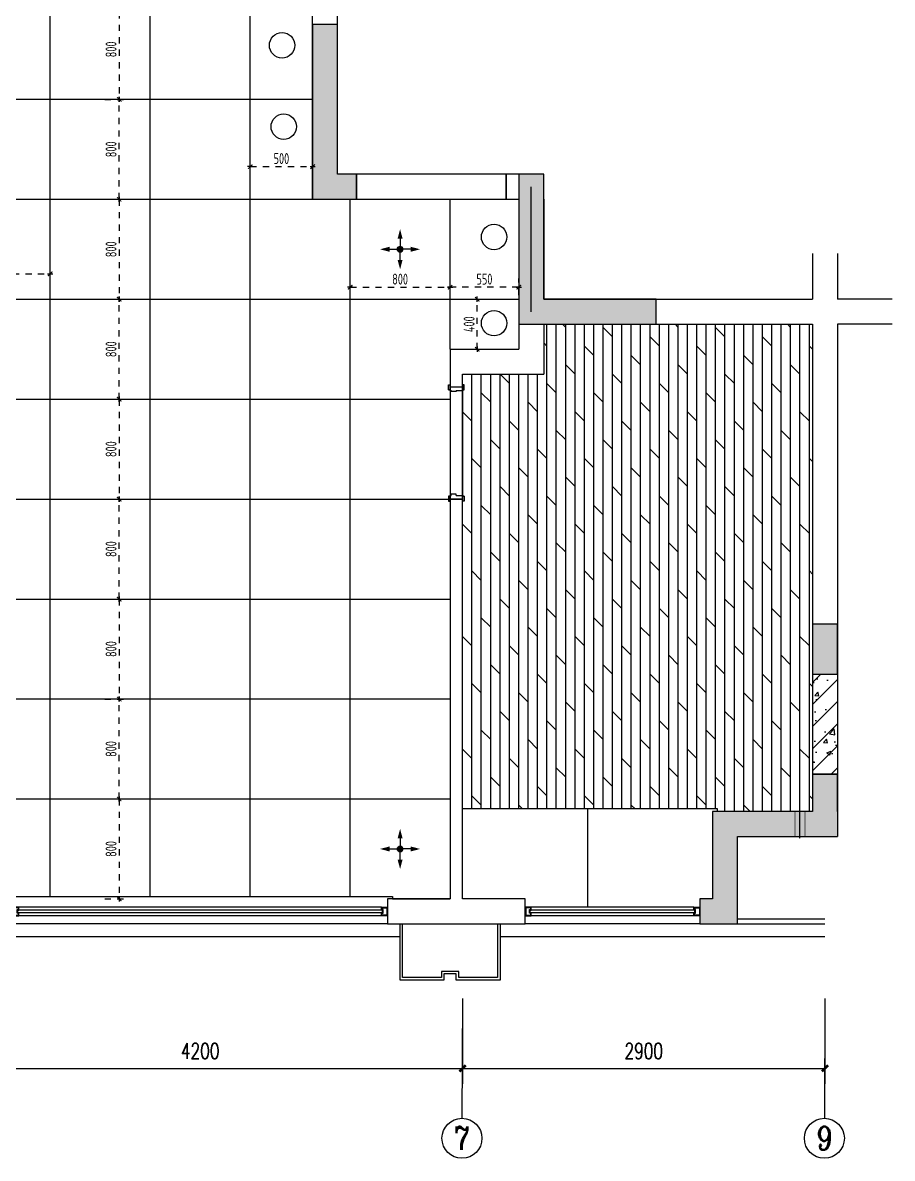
# Model space of a CAD drawing. Extents: x 133656 to 214778, y 12424 to 51506.
# Drawn here: x 207819 to 214778, y 12424 to 21513 of the extents above; entities that cross this region are included whole.
import ezdxf
from ezdxf.enums import TextEntityAlignment as Align

# ---------------------------------------------------------------- set-up
doc = ezdxf.new("R2010")
doc.units = 0
doc.header["$MEASUREMENT"] = 0
for name, pattern in [('CENTER', [2, 1.25, -0.25, 0.25, -0.25]), ('DASH', [0.35, 0.25, -0.1]), ('家具虚线平面', [100, 50, -50])]:
    doc.linetypes.add(name, pattern=pattern)
doc.layers.get('Defpoints').update_dxf_attribs({"color": 8})
for name, color, linetype in [('A-HATH', 8, 'Continuous'), ('A1.土建层(墙&柱&窗）', 6, 'Continuous'), ('A3.土建轴号', 160, 'Continuous'), ('A32.土建轴线标注', 52, 'Continuous'), ('A4.土建窗户', 152, 'Continuous'), ('AXIS', 253, 'CENTER'), ('AXIS_TEXT', 7, 'Continuous'), ('B4.装修完成面', 112, 'Continuous'), ('E1.地面-(平面图)', 136, 'Continuous'), ('F1.窗台面', 43, 'Continuous'), ('G1.天花造型', 30, 'Continuous'), ('ktb', 5, 'Continuous'), ('PUB_HATCH', 8, 'Continuous'), ('WALL', 6, 'Continuous'), ('xj', 8, 'Continuous')]:
    doc.layers.add(name, color=color, linetype=linetype)
doc.styles.add('_TCH_AXIS', font='COMPLEX', dxfattribs={"bigfont": 'GBCBIG'})
doc.styles.add('_TCH_DIM_T3', font='SIMPLEX', dxfattribs={"width": 0.7058823529411765, "bigfont": 'GBCBIG'})
doc.styles.add('COMPLEX', font='COMPLEX')
doc.styles.add('标注数字', font='dim.shx', dxfattribs={"width": 0.8})
doc.dimstyles.new('_TCH_ARCH&&50', dxfattribs={"dimtxt": 127.5, "dimasz": 50, "dimexe": 125, "dimexo": 150, "dimgap": 75, "dimtad": 1, "dimdec": 0, "dimzin": 0, "dimdsep": 46, "dimtxsty": '_TCH_DIM_T3', "dimblk": 'ARCHTICK', "dimcen": 0.09, "dimclrd": 44, "dimclre": 44, "dimclrt": 2, "dimazin": 2, "dimtfac": 1, "dimtdec": 0, "dimtix": 1, "dimtmove": 2, "dimatfit": 3, "dimldrblk": 'DOT', "dimfxl": 1, "dimtolj": 1, "dimtzin": 0, "dimarcsym": 0})
doc.dimstyles.new('设计2017', dxfattribs={"dimscale": 100, "dimtxt": 2.5, "dimasz": 0.06, "dimexe": 2, "dimexo": 2.5, "dimgap": 0.6, "dimtad": 1, "dimdec": 0, "dimrnd": 5, "dimzin": 0, "dimdsep": 46, "dimtxsty": '标注数字', "dimblk": 'HBA_DIMENSION_TICK', "dimcen": 0.125, "dimclrd": 44, "dimclre": 44, "dimclrt": 50, "dimadec": 0, "dimazin": 0, "dimtfac": 1, "dimtdec": 0, "dimtix": 1, "dimtmove": 0, "dimatfit": 3, "dimldrblk": 'HBA_Leader_Arrow', "dimfxl": 7, "dimfxlon": 1, "dimtvp": 1, "dimtolj": 1, "dimtzin": 0, "dimarcsym": 0})

# ---------------------------------------------------------------- blocks, each defined once
blk = doc.blocks.new('结构')
at = {"layer": 'A-HATH'}
for points in [[(3250.000019251544, -949.9999999999418), (3250.000019251485, -750), (3100.000019251485, -750), (3100.000019251485, 450), (2900.000019251485, 450), (2900.000019251485, -950)], [(7100.000000000349, -6049.999999999709), (7100.000000000349, -5549.999999999709), (6900.000000000349, -5549.999999999709), (6900.000000000349, -5849.999999999709), (6099.999975027866, -5849.999999999709), (6099.999975027866, -6550.000024050067), (5999.999975027866, -6550.000024050067), (5999.999975027866, -6750.000024050067), (6299.999975027866, -6750.000024050067), (6299.999975027866, -6049.999999999709)]]:
    blk.add_hatch(color=256, dxfattribs=at).paths.add_polyline_path(points)
for points in [[(4550.000000145927, -750), (4550.000000145868, -1950.000023215078), (5650.000000145868, -1950.000023215078), (5650.000000145868, -1750.000023215078), (4750.000000145868, -1750.000023215078), (4750.000000145927, -750)], [(6900.000000000349, -4349.999999999709), (6900.000000000349, -4749.999999999709), (7100.000000000349, -4749.999999999709), (7100.000000000349, -4349.999999999709)]]:
    blk.add_hatch(color=256, dxfattribs=at).paths.add_polyline_path(points, flags=0)
at = {"layer": 'A1.土建层(墙&柱&窗）'}
blk.add_lwpolyline([(6900.000000000349, -4349.999999999709), (6900.000000000349, -4749.999999999709), (7100.000000000349, -4749.999999999709), (7100.000000000349, -4349.999999999709), (6900.000000000349, -4349.999999999709)], close=True, dxfattribs=at)
blk.add_lwpolyline([(7100.000000000349, -5849.999999999709), (7100.000000000349, -5549.999999999709), (6900.000000000349, -5549.999999999709), (6900.000000000349, -5849.999999999709), (6099.999975027866, -5849.999999999709), (6099.999975027866, -6550.000024050067), (5999.999975027866, -6550.000024050067), (5999.999975027866, -6750.000024050067), (6299.999975027866, -6750.000024050067), (6299.999975027866, -6049.999999999709), (7100.000000000349, -6049.999999999709)], dxfattribs=at)
at = {"layer": 'AXIS'}
blk.add_line((4650.000000145927, -1850.00002321502), (4650.000000145985, -850), dxfattribs=at)
at = {"layer": 'WALL'}
for points in [[(3250.000019251485, -750), (3100.000019251485, -750), (3100.000019251485, 450), (2900.000019251485, 450), (2900.000019251485, -950), (3250.000019251485, -950), (3250.000019251485, -750)], [(4550.000000145868, -750), (4550.000000145868, -1950.000023215078), (5650.000000145868, -1950.000023215078), (5650.000000145868, -1750.000023215078), (4750.000000145868, -1750.000023215078), (4750.000000145868, -750), (4550.000000145868, -750)]]:
    blk.add_lwpolyline(points, close=True, dxfattribs=at)
blk = doc.blocks.new('xj646t23')
at = {"layer": 'xj'}
for points in [[(-104736.8232150687, 596312.7540814582), (-104736.8232150687, 595862.7541055374), (-105086.8232150687, 595862.7541055374), (-105086.8232150687, 595912.7541055374), (-105186.8232150687, 595912.7541055374), (-105186.8232150687, 595862.7541055374), (-105536.8232150687, 595862.7541055374), (-105536.8232150695, 596312.7540814593)], [(-104756.8232150687, 596312.7540814582), (-104756.8232150687, 595882.7541055374), (-105066.8232150687, 595882.7541055374), (-105066.8232150687, 595932.7541055374), (-105206.8232150687, 595932.7541055374), (-105206.8232150687, 595882.7541055374), (-105516.8232150687, 595882.7541055374), (-105516.8232150694, 596312.7540814593)], [(-108636.8226179577, 596212.7540814582), (-105536.8232150693, 596212.7540814633)], [(-104736.8232150687, 596212.7540814646), (-102136.822619247, 596212.754081469)]]:
    blk.add_lwpolyline(points, dxfattribs=at)
blk = doc.blocks.new('ktd')
at = {"linetype": 'DASH'}
blk.add_line((113700.1607793936, -35187.82466185913), (113700.1607793936, -34938.33620343835), dxfattribs=at)
at = {"linetype": 'DASH', "const_width": 5}
blk.add_lwpolyline([(113700.1607794346, -35170.67439791118), (113660.1607794346, -35170.67439791118), (113660.1607798474, -34970.67439782403), (113740.1607798474, -34970.67439782403), (113740.1607797434, -35170.67439791118)], close=True, dxfattribs=at)
blk = doc.blocks.new('_AXISO')
blk.add_circle((0, 0), 0.5)
at = {"layer": 'A32.土建轴线标注', "style": 'COMPLEX', "width": 1.041666666666667}
blk.add_attdef('A', text='', height=0.56, dxfattribs=at).set_placement((-0.25, -0.28), (0.25, -0.28), align=Align.FIT)
blk = doc.blocks.new('_ArchTick')
at = {"color": 0, "linetype": 'ByBlock', "const_width": 0.4}
blk.add_lwpolyline([(-0.5, -0.5), (0.5, 0.5)], dxfattribs=at)
blk = doc.blocks.new('*D392')
at = {"layer": 'A3.土建轴号', "color": 44, "lineweight": -2, "transparency": 16777216}
for p, q in [((207139.5482310743, 13552.25018829703), (207139.5482310743, 13018.59872532614)), ((211339.5482310746, 13552.25018829703), (211339.5482310746, 13018.59872532614)), ((207139.5482310743, 13143.59872532614), (211339.5482310746, 13143.59872532614))]:
    blk.add_line(p, q, dxfattribs=at)
at = {"layer": 'Defpoints', "color": 0, "transparency": 16777216}
for p in [(207139.5482310743, 13702.25018829703), (211339.5482310746, 13702.25018829703), (211339.5482310746, 13143.59872532614)]:
    blk.add_point(p, dxfattribs=at)
at = {"layer": 'A3.土建轴号', "color": 44, "lineweight": -2, "transparency": 16777216, "xscale": 50, "yscale": 50, "zscale": 50, "rotation": 180}
blk.add_blockref('_ArchTick', (207139.5482310743, 13143.59872532614), dxfattribs=at)
at = {"layer": 'A3.土建轴号', "color": 44, "lineweight": -2, "transparency": 16777216, "xscale": 50, "yscale": 50, "zscale": 50}
blk.add_blockref('_ArchTick', (211339.5482310746, 13143.59872532614), dxfattribs=at)
at = {"layer": 'A3.土建轴号', "color": 2, "transparency": 16777216, "insert": (209239.5482310745, 13282.34872532614), "char_height": 127.5, "attachment_point": 5, "style": '_TCH_DIM_T3'}
blk.add_mtext('\\A1;4200', dxfattribs=at)
blk = doc.blocks.new('_Dot')
at = {"color": 0, "linetype": 'ByBlock', "lineweight": -2}
blk.add_line((-0.5, 0), (-1, 0), dxfattribs=at)
at = {"color": 0, "linetype": 'ByBlock', "const_width": 0.5}
blk.add_lwpolyline([(-0.25, 0, 1), (0.25, 0, 1)], format="xyb", close=True, dxfattribs=at)
blk = doc.blocks.new('*D393')
at = {"layer": 'A3.土建轴号', "color": 44, "lineweight": -2, "transparency": 16777216}
for p, q in [((211339.5482310746, 13552.25018829703), (211339.5482310746, 13018.59872532614)), ((214239.5482310747, 13552.25018829703), (214239.5482310747, 13018.59872532614)), ((211339.5482310746, 13143.59872532614), (214239.5482310747, 13143.59872532614))]:
    blk.add_line(p, q, dxfattribs=at)
at = {"layer": 'Defpoints', "color": 0, "transparency": 16777216}
for p in [(211339.5482310746, 13702.25018829703), (214239.5482310747, 13702.25018829703), (214239.5482310747, 13143.59872532614)]:
    blk.add_point(p, dxfattribs=at)
at = {"layer": 'A3.土建轴号', "color": 44, "lineweight": -2, "transparency": 16777216, "xscale": 50, "yscale": 50, "zscale": 50, "rotation": 180}
blk.add_blockref('_ArchTick', (211339.5482310746, 13143.59872532614), dxfattribs=at)
at = {"layer": 'A3.土建轴号', "color": 44, "lineweight": -2, "transparency": 16777216, "xscale": 50, "yscale": 50, "zscale": 50}
blk.add_blockref('_ArchTick', (214239.5482310747, 13143.59872532614), dxfattribs=at)
at = {"layer": 'A3.土建轴号', "color": 2, "transparency": 16777216, "insert": (212789.5482310746, 13282.34872532614), "char_height": 127.5, "attachment_point": 5, "style": '_TCH_DIM_T3'}
blk.add_mtext('\\A1;2900', dxfattribs=at)
blk = doc.blocks.new('*U84')
at = {"layer": 'A4.土建窗户'}
for points in [[(0, 2999.99999747079), (0, 2949.99999746334), (-25, 2949.99999746334), (-25, 2959.99999746334), (-45, 2959.99999746334), (-45, 2949.99999746334), (-70, 2949.99999746334), (-70, 2999.99999747079)], [(-5, 2994.99999746334), (-5, 2954.99999746334), (-20, 2954.99999746334), (-20, 2964.99999746334), (-50, 2964.99999746334), (-50, 2954.99999746334), (-65, 2954.99999746334), (-65, 2994.99999747079)], [(0, 0), (0, 50.00000000745058), (-25, 50.00000000745058), (-25, 40.00000000745058), (-45, 40.00000000745058), (-45, 50.00000000745058), (-70, 50.00000000745058), (-70, 0)], [(-5, 5.000000007450581), (-5, 45.00000000745058), (-20, 45.00000000745058), (-20, 35.00000000745058), (-50, 35.00000000745058), (-50, 45.00000000745058), (-65, 45.00000000745058), (-65, 5)]]:
    blk.add_lwpolyline(points, close=True, dxfattribs=at)
at = {"layer": 'A4.土建窗户', "flags": 128}
for points in [[(-70, 2949.99999746334), (-70, 50.00000000745058)], [(0, 2949.99999746334), (0, 50.00000000745058)]]:
    blk.add_lwpolyline(points, dxfattribs=at)
at = {"layer": 'A4.土建窗户', "color": 8, "flags": 128}
for points in [[(-45, 2949.99999746334), (-45, 50.00000000745058)], [(-25, 2949.99999746334), (-25, 50.00000000745058)]]:
    blk.add_lwpolyline(points, dxfattribs=at)
blk = doc.blocks.new('*U85')
at = {"layer": 'A4.土建窗户'}
for points in [[(0, 1399.999833976967), (0, 1349.999833969516), (-25, 1349.999833969516), (-25, 1359.999833969516), (-45, 1359.999833969516), (-45, 1349.999833969516), (-70, 1349.999833969516), (-70, 1399.999833976967)], [(-5, 1394.999833969516), (-5, 1354.999833969516), (-20, 1354.999833969516), (-20, 1364.999833969516), (-50, 1364.999833969516), (-50, 1354.999833969516), (-65, 1354.999833969516), (-65, 1394.999833976967)], [(0, 0), (0, 50.00000000745058), (-25, 50.00000000745058), (-25, 40.00000000745058), (-45, 40.00000000745058), (-45, 50.00000000745058), (-70, 50.00000000745058), (-70, 0)], [(-5, 5.000000007450581), (-5, 45.00000000745058), (-20, 45.00000000745058), (-20, 35.00000000745058), (-50, 35.00000000745058), (-50, 45.00000000745058), (-65, 45.00000000745058), (-65, 5)]]:
    blk.add_lwpolyline(points, close=True, dxfattribs=at)
at = {"layer": 'A4.土建窗户', "flags": 128}
for points in [[(-70, 1349.999833969516), (-70, 50.00000000745058)], [(0, 1349.999833969516), (0, 50.00000000745058)]]:
    blk.add_lwpolyline(points, dxfattribs=at)
at = {"layer": 'A4.土建窗户', "color": 8, "flags": 128}
for points in [[(-45, 1349.999833969516), (-45, 50.00000000745058)], [(-25, 1349.999833969516), (-25, 50.00000000745058)]]:
    blk.add_lwpolyline(points, dxfattribs=at)
blk = doc.blocks.new('线条方形')
at = {"color": 0}
blk.add_lwpolyline([(0, -12), (0, 0), (-40, 0)], dxfattribs=at)
blk.add_lwpolyline([(-40, 0), (0, 0), (0, -12), (-40, -12)], close=True, dxfattribs=at)
blk = doc.blocks.new('*U241')
at = {"color": 33}
for p, q in [((830.0000000001164, -51.99999999999272), (830.0000000001164, 7.275957614183426e-12)), ((840.0000000001164, 7.275957614183426e-12), (830.0000000001164, 7.275957614183426e-12)), ((860.0000000000246, -100.0000000004073), (860.0000000001164, 7.275957614183426e-12)), ((-39.99999999985975, -100.0000000004149), (-39.99999999976789, -3.410605131648481e-13)), ((-19.99999999976789, -3.410605131648481e-13), (-9.999999999767894, -3.410605131648481e-13)), ((-9.999999999767894, -52.00000000000034), (-9.999999999767894, -3.410605131648481e-13)), ((-9.999999999767894, -52.00000000000034), (-0.9999999997678941, -52.00000000000034)), ((-0.9999999997678941, -52.00000000000034), (-0.9999999995350635, -92.00000000000034)), ((830.0000000001164, -51.99999999999272), (821.0000000001164, -51.99999999999272)), ((821.0000000001164, -51.99999999999272), (820.9999999998836, -91.99999999999272)), ((-14.99999999985975, -100.0000000004149), (-9.999999999859753, -100.0000000004149)), ((-9.999999999859753, -100.0000000004149), (-9.999999999651479, -92.00000000000034)), ((-9.999999999651479, -92.00000000000034), (-0.9999999996514788, -92.00000000000034)), ((830, -91.99999999999272), (821, -91.99999999999272)), ((830.0000000000246, -100.0000000004073), (830, -91.99999999999272)), ((835.0000000000246, -100.0000000004073), (830.0000000000246, -100.0000000004073))]:
    blk.add_line(p, q, dxfattribs=at)
at = {"layer": 'E1.地面-(平面图)'}
for p, q in [((-9.999999999767894, -3.410605131648481e-13), (830.0000000001164, 7.275957614183426e-12)), ((-9.999999999859753, -100.0000000004383), (830.0000000000246, -100.0000000004073))]:
    blk.add_line(p, q, dxfattribs=at)
at = {"layer": 'G1.天花造型', "color": 4}
for p, q in [((-9.999999999767894, -3.410605131648481e-13), (830.0000000001164, 7.275957614183426e-12)), ((-9.999999999767894, -3.410605131648481e-13), (830.0000000001164, 7.275957614183426e-12)), ((-9.999999999859753, -100.0000000004383), (830.0000000000246, -100.0000000004073)), ((-9.999999999859753, -100.0000000004383), (830.0000000000246, -100.0000000004073))]:
    blk.add_line(p, q, dxfattribs=at)
at = {"color": 33, "xscale": -1, "rotation": 180}
blk.add_blockref('线条方形', (-14.99999999976789, -3.410605131648481e-13), dxfattribs=at)
at = {"color": 33, "rotation": 180}
blk.add_blockref('线条方形', (835.0000000002328, 0), dxfattribs=at)
at = {"color": 33}
blk.add_blockref('线条方形', (-14.99999999985975, -100.0000000004149), dxfattribs=at)
at = {"color": 33, "xscale": -1}
blk.add_blockref('线条方形', (835.000000000141, -100.0000000004146), dxfattribs=at)
blk = doc.blocks.new('HBA_DIMENSION_TICK')
at = {"color": 0, "linetype": 'ByBlock'}
for p, q in [((-10, 0), (0, 0)), ((0, 0), (10, 0))]:
    blk.add_line(p, q, dxfattribs=at)
at = {"color": 50, "linetype": 'ByBlock'}
blk.add_solid([(-10, -7), (-7, -10), (7, 10), (10, 7)], dxfattribs=at)
blk = doc.blocks.new('*D373')
at = {"layer": 'Defpoints', "color": 0, "linetype": '家具虚线平面', "transparency": 16777216}
for p in [(211239.548231074, 19395.89552244384), (210439.548231074, 19246.1178064177), (211239.548231074, 19246.1178064177)]:
    blk.add_point(p, dxfattribs=at)
at = {"layer": 'E1.地面-(平面图)', "color": 44, "linetype": '家具虚线平面', "lineweight": -2, "transparency": 16777216}
for p, q in [((210439.548231074, 19333.6178064177), (210439.548231074, 19465.89552244384)), ((211239.548231074, 19333.6178064177), (211239.548231074, 19465.89552244384)), ((210441.648231074, 19395.89552244384), (211237.448231074, 19395.89552244384))]:
    blk.add_line(p, q, dxfattribs=at)
at = {"layer": 'E1.地面-(平面图)', "color": 44, "linetype": '家具虚线平面', "lineweight": -2, "transparency": 16777216, "xscale": 2.1, "yscale": 2.1, "zscale": 2.1, "rotation": 180}
blk.add_blockref('HBA_DIMENSION_TICK', (210439.548231074, 19395.89552244384), dxfattribs=at)
at = {"layer": 'E1.地面-(平面图)', "color": 44, "linetype": '家具虚线平面', "lineweight": -2, "transparency": 16777216, "xscale": 2.1, "yscale": 2.1, "zscale": 2.1}
blk.add_blockref('HBA_DIMENSION_TICK', (211239.548231074, 19395.89552244384), dxfattribs=at)
at = {"layer": 'E1.地面-(平面图)', "color": 50, "linetype": '家具虚线平面', "transparency": 16777216, "insert": (210839.548231074, 19460.64552244384), "char_height": 87.5, "attachment_point": 5, "style": '标注数字'}
blk.add_mtext('\\A1;800', dxfattribs=at)
blk = doc.blocks.new('HBA_Leader_Arrow')
at = {"color": 0, "linetype": 'ByBlock', "ltscale": 0.5}
blk.add_line((3.5, 0), (-10, 0), dxfattribs=at)
for points in [[(-10.989685, 11.2788045), (-6.566261499999998, 14.37615), (-0.55, 0), (3.5, 0)], [(-10.989685, -11.2788045), (-6.566261499999998, -14.37615), (-0.55, 0), (3.5, 0)]]:
    blk.add_solid(points, dxfattribs=at)
blk = doc.blocks.new('*D374')
at = {"layer": 'Defpoints', "color": 0, "linetype": '家具虚线平面', "transparency": 16777216}
for p in [(211239.548231074, 19395.89552244384), (211239.548231074, 19246.1178064177), (211789.54823122, 19246.1178064177)]:
    blk.add_point(p, dxfattribs=at)
at = {"layer": 'E1.地面-(平面图)', "color": 44, "linetype": '家具虚线平面', "lineweight": -2, "transparency": 16777216}
for p, q in [((211239.548231074, 19333.6178064177), (211239.548231074, 19465.89552244384)), ((211789.54823122, 19333.6178064177), (211789.54823122, 19465.89552244384)), ((211787.44823122, 19395.89552244384), (211241.648231074, 19395.89552244384))]:
    blk.add_line(p, q, dxfattribs=at)
at = {"layer": 'E1.地面-(平面图)', "color": 44, "linetype": '家具虚线平面', "lineweight": -2, "transparency": 16777216, "xscale": 2.1, "yscale": 2.1, "zscale": 2.1, "rotation": 180}
blk.add_blockref('HBA_DIMENSION_TICK', (211239.548231074, 19395.89552244384), dxfattribs=at)
at = {"layer": 'E1.地面-(平面图)', "color": 44, "linetype": '家具虚线平面', "lineweight": -2, "transparency": 16777216, "xscale": 2.1, "yscale": 2.1, "zscale": 2.1}
blk.add_blockref('HBA_DIMENSION_TICK', (211789.54823122, 19395.89552244384), dxfattribs=at)
at = {"layer": 'E1.地面-(平面图)', "color": 50, "linetype": '家具虚线平面', "transparency": 16777216, "insert": (211514.548231147, 19460.64552244384), "char_height": 87.5, "attachment_point": 5, "style": '标注数字'}
blk.add_mtext('\\A1;550', dxfattribs=at)
blk = doc.blocks.new('*D378')
at = {"layer": 'Defpoints', "color": 0, "linetype": '家具虚线平面', "transparency": 16777216}
for p in [(208387.900548904, 19299.63404174484), (208591.4211271949, 19299.63404174484), (208387.900548904, 18499.63404174484)]:
    blk.add_point(p, dxfattribs=at)
at = {"layer": 'E1.地面-(平面图)', "color": 44, "linetype": '家具虚线平面', "lineweight": -2, "transparency": 16777216}
for p, q in [((208475.400548904, 19299.63404174484), (208661.4211271949, 19299.63404174484)), ((208591.4211271949, 18501.73404174484), (208591.4211271949, 19297.53404174485)), ((208475.400548904, 18499.63404174484), (208661.4211271949, 18499.63404174484))]:
    blk.add_line(p, q, dxfattribs=at)
at = {"layer": 'E1.地面-(平面图)', "color": 44, "linetype": '家具虚线平面', "lineweight": -2, "transparency": 16777216, "xscale": 2.1, "yscale": 2.1, "zscale": 2.1}
for p, rotation in [((208591.4211271949, 19299.63404174484), 90), ((208591.4211271949, 18499.63404174484), 270)]:
    blk.add_blockref('HBA_DIMENSION_TICK', p, dxfattribs=dict(at, rotation=rotation))
at = {"layer": 'E1.地面-(平面图)', "color": 50, "linetype": '家具虚线平面', "transparency": 16777216, "insert": (208526.6711271948, 18899.63404174478), "char_height": 87.5, "attachment_point": 5, "rotation": 90, "style": '标注数字'}
blk.add_mtext('\\A1;800', dxfattribs=at)
blk = doc.blocks.new('*D379')
at = {"layer": 'Defpoints', "color": 0, "linetype": '家具虚线平面', "transparency": 16777216}
for p in [(208387.900548904, 20099.63404174485), (208387.900548904, 19299.63404174485), (208591.4211271949, 19299.63404174485)]:
    blk.add_point(p, dxfattribs=at)
at = {"layer": 'E1.地面-(平面图)', "color": 44, "linetype": '家具虚线平面', "lineweight": -2, "transparency": 16777216}
for p, q in [((208475.400548904, 20099.63404174485), (208661.4211271949, 20099.63404174485)), ((208591.4211271949, 20097.53404174485), (208591.4211271949, 19301.73404174485)), ((208475.400548904, 19299.63404174485), (208661.4211271949, 19299.63404174485))]:
    blk.add_line(p, q, dxfattribs=at)
at = {"layer": 'E1.地面-(平面图)', "color": 44, "linetype": '家具虚线平面', "lineweight": -2, "transparency": 16777216, "xscale": 2.1, "yscale": 2.1, "zscale": 2.1}
for p, rotation in [((208591.4211271949, 20099.63404174485), 90), ((208591.4211271949, 19299.63404174485), 270)]:
    blk.add_blockref('HBA_DIMENSION_TICK', p, dxfattribs=dict(at, rotation=rotation))
at = {"layer": 'E1.地面-(平面图)', "color": 50, "linetype": '家具虚线平面', "transparency": 16777216, "insert": (208526.6711271948, 19699.63404174479), "char_height": 87.5, "attachment_point": 5, "rotation": 90, "style": '标注数字'}
blk.add_mtext('\\A1;800', dxfattribs=at)
blk = doc.blocks.new('*D380')
at = {"layer": 'Defpoints', "color": 0, "linetype": '家具虚线平面', "transparency": 16777216}
for p in [(208387.900548904, 21699.63404174485), (208387.900548904, 20899.63404174485), (208591.4211271949, 20899.63404174485)]:
    blk.add_point(p, dxfattribs=at)
at = {"layer": 'E1.地面-(平面图)', "color": 44, "linetype": '家具虚线平面', "lineweight": -2, "transparency": 16777216}
for p, q in [((208475.400548904, 21699.63404174485), (208661.4211271949, 21699.63404174485)), ((208591.4211271949, 21697.53404174485), (208591.4211271949, 20901.73404174485)), ((208475.400548904, 20899.63404174485), (208661.4211271949, 20899.63404174485))]:
    blk.add_line(p, q, dxfattribs=at)
at = {"layer": 'E1.地面-(平面图)', "color": 44, "linetype": '家具虚线平面', "lineweight": -2, "transparency": 16777216, "xscale": 2.1, "yscale": 2.1, "zscale": 2.1}
for p, rotation in [((208591.4211271949, 21699.63404174485), 90), ((208591.4211271949, 20899.63404174485), 270)]:
    blk.add_blockref('HBA_DIMENSION_TICK', p, dxfattribs=dict(at, rotation=rotation))
at = {"layer": 'E1.地面-(平面图)', "color": 50, "linetype": '家具虚线平面', "transparency": 16777216, "insert": (208526.6711271948, 21299.63404174479), "char_height": 87.5, "attachment_point": 5, "rotation": 90, "style": '标注数字'}
blk.add_mtext('\\A1;800', dxfattribs=at)
blk = doc.blocks.new('*D381')
at = {"layer": 'Defpoints', "color": 0, "linetype": '家具虚线平面', "transparency": 16777216}
for p in [(208387.900548904, 20899.63404174484), (208591.4211271949, 20899.63404174484), (208387.900548904, 20099.63404174484)]:
    blk.add_point(p, dxfattribs=at)
at = {"layer": 'E1.地面-(平面图)', "color": 44, "linetype": '家具虚线平面', "lineweight": -2, "transparency": 16777216}
for p, q in [((208475.400548904, 20899.63404174484), (208661.4211271949, 20899.63404174484)), ((208591.4211271949, 20101.73404174484), (208591.4211271949, 20897.53404174485)), ((208475.400548904, 20099.63404174484), (208661.4211271949, 20099.63404174484))]:
    blk.add_line(p, q, dxfattribs=at)
at = {"layer": 'E1.地面-(平面图)', "color": 44, "linetype": '家具虚线平面', "lineweight": -2, "transparency": 16777216, "xscale": 2.1, "yscale": 2.1, "zscale": 2.1}
for p, rotation in [((208591.4211271949, 20899.63404174484), 90), ((208591.4211271949, 20099.63404174484), 270)]:
    blk.add_blockref('HBA_DIMENSION_TICK', p, dxfattribs=dict(at, rotation=rotation))
at = {"layer": 'E1.地面-(平面图)', "color": 50, "linetype": '家具虚线平面', "transparency": 16777216, "insert": (208526.6711271948, 20499.63404174478), "char_height": 87.5, "attachment_point": 5, "rotation": 90, "style": '标注数字'}
blk.add_mtext('\\A1;800', dxfattribs=at)
blk = doc.blocks.new('*D384')
at = {"layer": 'Defpoints', "color": 0, "linetype": '家具虚线平面', "transparency": 16777216}
for p in [(208387.900548904, 18499.63404174485), (208387.900548904, 17699.63404174485), (208591.4211271949, 17699.63404174485)]:
    blk.add_point(p, dxfattribs=at)
at = {"layer": 'E1.地面-(平面图)', "color": 44, "linetype": '家具虚线平面', "lineweight": -2, "transparency": 16777216}
for p, q in [((208475.400548904, 18499.63404174485), (208661.4211271949, 18499.63404174485)), ((208591.4211271949, 18497.53404174485), (208591.4211271949, 17701.73404174485)), ((208475.400548904, 17699.63404174485), (208661.4211271949, 17699.63404174485))]:
    blk.add_line(p, q, dxfattribs=at)
at = {"layer": 'E1.地面-(平面图)', "color": 44, "linetype": '家具虚线平面', "lineweight": -2, "transparency": 16777216, "xscale": 2.1, "yscale": 2.1, "zscale": 2.1}
for p, rotation in [((208591.4211271949, 18499.63404174485), 90), ((208591.4211271949, 17699.63404174485), 270)]:
    blk.add_blockref('HBA_DIMENSION_TICK', p, dxfattribs=dict(at, rotation=rotation))
at = {"layer": 'E1.地面-(平面图)', "color": 50, "linetype": '家具虚线平面', "transparency": 16777216, "insert": (208526.6711271948, 18099.63404174479), "char_height": 87.5, "attachment_point": 5, "rotation": 90, "style": '标注数字'}
blk.add_mtext('\\A1;800', dxfattribs=at)
blk = doc.blocks.new('*D385')
at = {"layer": 'Defpoints', "color": 0, "linetype": '家具虚线平面', "transparency": 16777216}
for p in [(208387.900548904, 17699.63404174484), (208591.4211271949, 17699.63404174484), (208387.900548904, 16899.63404174484)]:
    blk.add_point(p, dxfattribs=at)
at = {"layer": 'E1.地面-(平面图)', "color": 44, "linetype": '家具虚线平面', "lineweight": -2, "transparency": 16777216}
for p, q in [((208475.400548904, 17699.63404174484), (208661.4211271949, 17699.63404174484)), ((208591.4211271949, 16901.73404174484), (208591.4211271949, 17697.53404174485)), ((208475.400548904, 16899.63404174484), (208661.4211271949, 16899.63404174484))]:
    blk.add_line(p, q, dxfattribs=at)
at = {"layer": 'E1.地面-(平面图)', "color": 44, "linetype": '家具虚线平面', "lineweight": -2, "transparency": 16777216, "xscale": 2.1, "yscale": 2.1, "zscale": 2.1}
for p, rotation in [((208591.4211271949, 17699.63404174484), 90), ((208591.4211271949, 16899.63404174484), 270)]:
    blk.add_blockref('HBA_DIMENSION_TICK', p, dxfattribs=dict(at, rotation=rotation))
at = {"layer": 'E1.地面-(平面图)', "color": 50, "linetype": '家具虚线平面', "transparency": 16777216, "insert": (208526.6711271948, 17299.63404174478), "char_height": 87.5, "attachment_point": 5, "rotation": 90, "style": '标注数字'}
blk.add_mtext('\\A1;800', dxfattribs=at)
blk = doc.blocks.new('*D386')
at = {"layer": 'Defpoints', "color": 0, "linetype": '家具虚线平面', "transparency": 16777216}
for p in [(208387.900548904, 16899.63404174485), (208387.900548904, 16099.63404174485), (208591.4211271949, 16099.63404174485)]:
    blk.add_point(p, dxfattribs=at)
at = {"layer": 'E1.地面-(平面图)', "color": 44, "linetype": '家具虚线平面', "lineweight": -2, "transparency": 16777216}
for p, q in [((208475.400548904, 16899.63404174485), (208661.4211271949, 16899.63404174485)), ((208591.4211271949, 16897.53404174485), (208591.4211271949, 16101.73404174485)), ((208475.400548904, 16099.63404174485), (208661.4211271949, 16099.63404174485))]:
    blk.add_line(p, q, dxfattribs=at)
at = {"layer": 'E1.地面-(平面图)', "color": 44, "linetype": '家具虚线平面', "lineweight": -2, "transparency": 16777216, "xscale": 2.1, "yscale": 2.1, "zscale": 2.1}
for p, rotation in [((208591.4211271949, 16899.63404174485), 90), ((208591.4211271949, 16099.63404174485), 270)]:
    blk.add_blockref('HBA_DIMENSION_TICK', p, dxfattribs=dict(at, rotation=rotation))
at = {"layer": 'E1.地面-(平面图)', "color": 50, "linetype": '家具虚线平面', "transparency": 16777216, "insert": (208526.6711271948, 16499.63404174479), "char_height": 87.5, "attachment_point": 5, "rotation": 90, "style": '标注数字'}
blk.add_mtext('\\A1;800', dxfattribs=at)
blk = doc.blocks.new('*D387')
at = {"layer": 'Defpoints', "color": 0, "linetype": '家具虚线平面', "transparency": 16777216}
for p in [(208387.900548904, 15299.63404174485), (208387.900548904, 14499.63404174485), (208591.4211271949, 14499.63404174485)]:
    blk.add_point(p, dxfattribs=at)
at = {"layer": 'E1.地面-(平面图)', "color": 44, "linetype": '家具虚线平面', "lineweight": -2, "transparency": 16777216}
for p, q in [((208475.400548904, 15299.63404174485), (208661.4211271949, 15299.63404174485)), ((208591.4211271949, 15297.53404174485), (208591.4211271949, 14501.73404174485)), ((208475.400548904, 14499.63404174485), (208661.4211271949, 14499.63404174485))]:
    blk.add_line(p, q, dxfattribs=at)
at = {"layer": 'E1.地面-(平面图)', "color": 44, "linetype": '家具虚线平面', "lineweight": -2, "transparency": 16777216, "xscale": 2.1, "yscale": 2.1, "zscale": 2.1}
for p, rotation in [((208591.4211271949, 15299.63404174485), 90), ((208591.4211271949, 14499.63404174485), 270)]:
    blk.add_blockref('HBA_DIMENSION_TICK', p, dxfattribs=dict(at, rotation=rotation))
at = {"layer": 'E1.地面-(平面图)', "color": 50, "linetype": '家具虚线平面', "transparency": 16777216, "insert": (208526.6711271948, 14899.63404174479), "char_height": 87.5, "attachment_point": 5, "rotation": 90, "style": '标注数字'}
blk.add_mtext('\\A1;800', dxfattribs=at)
blk = doc.blocks.new('*D388')
at = {"layer": 'Defpoints', "color": 0, "linetype": '家具虚线平面', "transparency": 16777216}
for p in [(208387.900548904, 16099.63404174484), (208591.4211271949, 16099.63404174484), (208387.900548904, 15299.63404174484)]:
    blk.add_point(p, dxfattribs=at)
at = {"layer": 'E1.地面-(平面图)', "color": 44, "linetype": '家具虚线平面', "lineweight": -2, "transparency": 16777216}
for p, q in [((208475.400548904, 16099.63404174484), (208661.4211271949, 16099.63404174484)), ((208591.4211271949, 15301.73404174484), (208591.4211271949, 16097.53404174484)), ((208475.400548904, 15299.63404174484), (208661.4211271949, 15299.63404174484))]:
    blk.add_line(p, q, dxfattribs=at)
at = {"layer": 'E1.地面-(平面图)', "color": 44, "linetype": '家具虚线平面', "lineweight": -2, "transparency": 16777216, "xscale": 2.1, "yscale": 2.1, "zscale": 2.1}
for p, rotation in [((208591.4211271949, 16099.63404174484), 90), ((208591.4211271949, 15299.63404174484), 270)]:
    blk.add_blockref('HBA_DIMENSION_TICK', p, dxfattribs=dict(at, rotation=rotation))
at = {"layer": 'E1.地面-(平面图)', "color": 50, "linetype": '家具虚线平面', "transparency": 16777216, "insert": (208526.6711271948, 15699.63404174478), "char_height": 87.5, "attachment_point": 5, "rotation": 90, "style": '标注数字'}
blk.add_mtext('\\A1;800', dxfattribs=at)
blk = doc.blocks.new('*D404')
at = {"layer": 'Defpoints', "color": 0, "linetype": '家具虚线平面', "transparency": 16777216}
for p in [(211239.5481450369, 19299.63404174485), (211456.8271417859, 19299.63404174485), (211239.5481450369, 18899.62785358866)]:
    blk.add_point(p, dxfattribs=at)
at = {"layer": 'E1.地面-(平面图)', "color": 44, "linetype": '家具虚线平面', "lineweight": -2, "transparency": 16777216}
for p, q in [((211327.0481450369, 19299.63404174485), (211526.8271417859, 19299.63404174485)), ((211456.8271417859, 18901.72785358866), (211456.8271417859, 19297.53404174485)), ((211327.0481450369, 18899.62785358866), (211526.8271417859, 18899.62785358866))]:
    blk.add_line(p, q, dxfattribs=at)
at = {"layer": 'E1.地面-(平面图)', "color": 44, "linetype": '家具虚线平面', "lineweight": -2, "transparency": 16777216, "xscale": 2.1, "yscale": 2.1, "zscale": 2.1}
for p, rotation in [((211456.8271417859, 19299.63404174485), 90), ((211456.8271417859, 18899.62785358866), 270)]:
    blk.add_blockref('HBA_DIMENSION_TICK', p, dxfattribs=dict(at, rotation=rotation))
at = {"layer": 'E1.地面-(平面图)', "color": 50, "linetype": '家具虚线平面', "transparency": 16777216, "insert": (211392.0771417858, 19099.63094766669), "char_height": 87.5, "attachment_point": 5, "rotation": 90, "style": '标注数字'}
blk.add_mtext('\\A1;400', dxfattribs=at)
blk = doc.blocks.new('直角铺装起始点')
at = {"ltscale": 0.002}
h = blk.add_hatch(color=256, dxfattribs=at)
h.dxf.hatch_style = 1
edge = h.paths.add_edge_path()
edge.add_arc((-5.889380577173142e-05, -4.849471088164137e-05), 0.5532839629709968, -90, 270, ccw=False)
for p, q in [((-5.889380577173142e-05, -2.115886021858955), (0, 0)), ((2.115833761103886, -3.809561633261183e-05), (-5.22607549555687e-05, -9.698942187696957e-05))]:
    blk.add_line(p, q, dxfattribs=at)
at = {"ltscale": 0.002, "const_width": 0.03749999989565525}
for points in [[(-0.1815692535958533, -3.809561633261183e-05), (2.115833761103886, -3.809561633261183e-05)], [(0, 0), (0, -2.297403014699853)]]:
    blk.add_lwpolyline(points, dxfattribs=at)
at = {"ltscale": 0.002}
for points in [[(4.017321499588888, -3.809561633261183e-05, 0, 0.9999999972174733, 0), (2.115833761103886, -3.809561633261183e-05, 0.2499999993043683, 0.2499999993043683, 0)], [(-5.889380577173142e-05, -4.017373760343958, 0, 0.9999999972174733, 0), (-5.889380577173142e-05, -2.115886021858955, 0.2499999993043683, 0.2499999993043683, 0)]]:
    blk.add_lwpolyline(points, format="xyseb", dxfattribs=at)
blk.add_circle((-5.889380577173142e-05, -4.849471088164137e-05), 0.5532839629709968, dxfattribs=at)
blk = doc.blocks.new('*D405')
at = {"layer": 'Defpoints', "color": 0, "linetype": '家具虚线平面', "transparency": 16777216}
for p in [(208039.548231074, 19503.14844596674), (207239.548231074, 19299.62786767806), (208039.548231074, 19299.62786767806)]:
    blk.add_point(p, dxfattribs=at)
at = {"layer": 'E1.地面-(平面图)', "color": 44, "linetype": '家具虚线平面', "lineweight": -2, "transparency": 16777216}
for p, q in [((207239.548231074, 19387.12786767806), (207239.548231074, 19573.14844596674)), ((208039.548231074, 19387.12786767806), (208039.548231074, 19573.14844596674)), ((207241.648231074, 19503.14844596674), (208037.448231074, 19503.14844596674))]:
    blk.add_line(p, q, dxfattribs=at)
at = {"layer": 'E1.地面-(平面图)', "color": 44, "linetype": '家具虚线平面', "lineweight": -2, "transparency": 16777216, "xscale": 2.1, "yscale": 2.1, "zscale": 2.1, "rotation": 180}
blk.add_blockref('HBA_DIMENSION_TICK', (207239.548231074, 19503.14844596674), dxfattribs=at)
at = {"layer": 'E1.地面-(平面图)', "color": 44, "linetype": '家具虚线平面', "lineweight": -2, "transparency": 16777216, "xscale": 2.1, "yscale": 2.1, "zscale": 2.1}
blk.add_blockref('HBA_DIMENSION_TICK', (208039.548231074, 19503.14844596674), dxfattribs=at)
at = {"layer": 'E1.地面-(平面图)', "color": 50, "linetype": '家具虚线平面', "transparency": 16777216, "insert": (207639.548231074, 19567.89844596674), "char_height": 87.5, "attachment_point": 5, "style": '标注数字'}
blk.add_mtext('\\A1;800', dxfattribs=at)
blk = doc.blocks.new('*D406')
at = {"layer": 'Defpoints', "color": 0, "linetype": '家具虚线平面', "transparency": 16777216}
for p in [(210139.5482503256, 20361.09655044318), (209639.548231074, 20099.62786767806), (210139.5482503256, 20099.62780633827)]:
    blk.add_point(p, dxfattribs=at)
at = {"layer": 'E1.地面-(平面图)', "color": 44, "linetype": '家具虚线平面', "lineweight": -2, "transparency": 16777216}
for p, q in [((209639.548231074, 20187.12786767806), (209639.548231074, 20431.09655044318)), ((209641.648231074, 20361.09655044318), (210137.4482503256, 20361.09655044318)), ((210139.5482503256, 20187.12780633827), (210139.5482503256, 20431.09655044318))]:
    blk.add_line(p, q, dxfattribs=at)
at = {"layer": 'E1.地面-(平面图)', "color": 44, "linetype": '家具虚线平面', "lineweight": -2, "transparency": 16777216, "xscale": 2.1, "yscale": 2.1, "zscale": 2.1, "rotation": 180}
blk.add_blockref('HBA_DIMENSION_TICK', (209639.548231074, 20361.09655044318), dxfattribs=at)
at = {"layer": 'E1.地面-(平面图)', "color": 44, "linetype": '家具虚线平面', "lineweight": -2, "transparency": 16777216, "xscale": 2.1, "yscale": 2.1, "zscale": 2.1}
blk.add_blockref('HBA_DIMENSION_TICK', (210139.5482503256, 20361.09655044318), dxfattribs=at)
at = {"layer": 'E1.地面-(平面图)', "color": 50, "linetype": '家具虚线平面', "transparency": 16777216, "insert": (209889.5482406998, 20425.84655044318), "char_height": 87.5, "attachment_point": 5, "style": '标注数字'}
blk.add_mtext('\\A1;500', dxfattribs=at)

msp = doc.modelspace()

# ---------------------------------------------------------------- hatches: boundary and pattern name
at = {"layer": 'E1.地面-(平面图)'}
h = msp.add_hatch(dxfattribs=at)
h.set_pattern_fill('_USER', color=256, scale=800, double=1, pattern_type=0)
h.set_pattern_definition([(0, (207239.548231074, 20099.62786767806), (0, 800), []), (90, (207239.548231074, 20099.62786767806), (-800, 4.898587196589413e-14), [])])
h.paths.add_polyline_path([(210139.5482503256, 23099.62784100397), (207239.5482310839, 23099.62784100397), (207239.5482310831, 20099.62786767806), (204139.5482310829, 20099.62786769947), (204139.5482310829, 18899.62786770621), (207239.5482310823, 18899.62786769924), (207239.5482310839, 14499.627843628), (207699.5482311101, 14499.63423281016), (207699.5483141123, 14519.64044804638), (210779.5483116323, 14519.62784362288), (210779.5482286466, 14499.62560326175), (211239.5481450374, 14499.62784362437), (211239.5481450368, 18899.62785358865), (211789.5482304575, 18899.62785226198), (211789.54823122, 20099.62780350217), (210139.5482308345, 20099.62780633827)])
h = msp.add_hatch(dxfattribs=at)
h.set_pattern_fill('DOLMIT', color=8, scale=300, angle=90)
h.set_pattern_definition([(90, (211339.5482310746, 18699.62785334895), (-75, 4.592425496802574e-15), []), (135, (211339.5482310746, 18699.62785334895), (-149.9999997482953, -149.9999997482953), [106.0660171779821, -212.1320343559642])])
h.paths.add_polyline_path([(211989.5482303609, 18699.62785178106), (211339.5400800741, 18699.62785334896), (211339.5481450374, 15219.62249630086), (213379.5481232007, 15219.62810815429), (213379.5482061782, 15199.62786767835), (214139.5482310826, 15199.62793610486), (214139.539153077, 19099.63527666995), (211989.5482305574, 19099.62387027206)])
at = {"layer": 'PUB_HATCH'}
h = msp.add_hatch(dxfattribs=at)
h.set_pattern_fill('钢筋混凝土', color=256, scale=50, style=0)
h.set_pattern_definition([(45, (265164.5906422909, 1673.402388919574), (-88.38834764831843, 88.38834764831844), []), (49.99999999999999, (265164.5906422909, 1673.402388919574), (358.6300913003767, -31.37606749129755), [37.5, -412.5]), (355, (265164.5906422909, 1673.402388919574), (-69.3756668065, 376.0960668500059), [30, -330]), (100.4514, (265194.4764822909, 1670.787718919574), (289.2546908570108, 344.7197710304768), [31.87009499999998, -350.5710559999996]), (46.18420000000002, (265164.5906422909, 1773.402388919574), (533.6205243128222, -82.75950716450905), [56.24999999999994, -618.7499999999991]), (96.63559999999998, (265209.0590147909, 1766.505735419574), (467.3313527743517, 487.0589354502209), [47.80514399999994, -525.8564999999991]), (351.1842, (265164.5906422909, 1773.402388919574), (467.3309725668136, 487.0593004626623), [45, -495]), (21, (265214.5906422909, 1748.402388919574), (298.4535260592309, -201.3094453326694), [37.5, -412.5]), (326.0000000000001, (265214.5906422909, 1748.402388919574), (121.6576659607909, 362.5750225234265), [30, -330]), (71.4514, (265239.4617587909, 1731.626585919574), (420.111314290745, 161.2652483549762), [31.870095, -350.571056]), (37.50000000000001, (265164.5906422909, 1673.402388919574), (6.079927658645334, 166.4469269156558), [0, -326, 0, -335, 0, -331.25]), (7.499999999999999, (265164.5906422909, 1673.402388919574), (131.5347687210743, 197.2058559411801), [0, -191, 0, -318.5, 0, -126.25]), (327.5, (265053.0906422909, 1673.402388919574), (266.9112180862045, -11.2774358671899), [0, -125, 0, -390, 0, -517.5]), (317.5, (265003.0906422909, 1673.402388919574), (291.5930846711931, 50.05249116615882), [0, -162.5, 0, -259, 0, -367.5])])
h.paths.add_polyline_path([(214339.5482310747, 15499.62787161986), (214339.5482311049, 16299.62786767835), (214139.5482311049, 16299.62786767835), (214139.5482310747, 15499.62787950298)])

# ---------------------------------------------------------------- linework, layer by layer
at = {"layer": 'A3.土建轴号'}
for p, q in [((211339.5482310746, 13702.25018829703), (211334.7816299112, 12743.655534611)), ((214239.5482310746, 13702.25018829703), (214234.7816299113, 12743.655534611))]:
    msp.add_line(p, q, dxfattribs=at)
at = {"layer": 'A4.土建窗户'}
for p, q in [((210739.5482286322, 14299.62791551693), (207739.5482311047, 14299.62791551693)), ((213239.5482061323, 14299.62785151084), (211839.548237262, 14299.62785151084))]:
    msp.add_line(p, q, dxfattribs=at)
at = {"layer": 'E1.地面-(平面图)', "color": 8}
msp.add_line((212339.5481755697, 15219.62524720952), (212339.5481755697, 14434.62789910387), dxfattribs=at)
at = {"layer": 'E1.地面-(平面图)'}
msp.add_lwpolyline([(210489.5482503256, 20099.62780573644), (211689.548231393, 20099.62780573644), (211689.548231393, 20299.62780367443), (210489.5482503256, 20299.62780367443)], close=True, dxfattribs=at)
at = {"layer": 'E1.地面-(平面图)', "color": 1}
for centre in [(209894.9274174647, 21332.22241541305), (209908.4999967885, 20681.19465359497), (211591.7806895754, 19798.19154968092), (211591.7806895754, 19107.92817735471)]:
    msp.add_circle(centre, 101.7426501441514, dxfattribs=at)
at = {"layer": 'F1.窗台面'}
for points in [[(213379.5482061772, 15199.62810815446), (213379.5481232007, 15219.62810815429), (211339.5481450374, 15219.62249630086)], [(207699.5482311359, 14499.64044804655), (207699.5483141123, 14519.64044804638), (210779.5483116323, 14519.62784362288), (210779.5482286559, 14499.62784362445)]]:
    msp.add_lwpolyline(points, dxfattribs=at)
at = {"layer": 'ktb'}
for points in [[(213539.5482061755, 14339.62784362508), (214239.5482310747, 14339.62784362467)], [(213539.5482061755, 14299.62784362508), (214239.5482310747, 14299.62784362467)]]:
    msp.add_lwpolyline(points, dxfattribs=at)
at = {"layer": 'WALL'}
for p, q in [((210339.5482313536, 20299.62780599478), (210339.5482378399, 23029.62782230465)), ((210139.5482308345, 20099.62780633827), (210139.5482380994, 22909.62783100271)), ((210489.5482313918, 20299.62780573703), (210339.5482313536, 20299.62780599478)), ((210489.548231048, 20099.62780573644), (210489.5482313918, 20299.62780573703)), ((211889.5482312686, 20299.62780333059), (211689.548231393, 20299.62780367443)), ((211689.548231393, 20299.62780367443), (211689.5482310492, 20099.62780367382)), ((211989.5482562088, 20299.62780315818), (211889.5482312686, 20299.62780333059)), ((211989.5482310469, 20099.62780315883), (211989.5482562088, 20299.62780315818)), ((210139.5482308345, 20099.62780633827), (210489.548231048, 20099.62780573644)), ((211689.5482310492, 20099.62780367382), (211789.5482310475, 20099.62780350217)), ((211789.5482310475, 20099.62780350217), (211789.5482306056, 19199.62785313038)), ((211989.5482310469, 20099.62780315883), (211989.548230654, 19299.62785290919)), ((214139.5482310828, 19664.95216787227), (214139.5482310828, 19299.62784921379)), ((214339.5482310832, 19664.95216787279), (214339.5482310832, 19299.62784921392)), ((211989.548230654, 19299.62785290919), (214139.5482310828, 19299.62784921379)), ((214778.4001930179, 19299.6278529093), (214339.5482310832, 19299.62784921392)), ((211789.5482306056, 19199.62785313037), (211789.5482304575, 18899.62785226198)), ((211989.5482305574, 19099.62785290923), (214139.5482310826, 19099.62784921383)), ((211989.5482305574, 19099.62785290923), (211989.5482303609, 18699.62785178106)), ((214139.5482310826, 19099.62784921383), (214139.5482310826, 15199.62793610486)), ((214339.5482310825, 19099.62784921395), (214339.5482310825, 14999.62793610534)), ((214778.4001931157, 19099.62785290934), (214339.5482310825, 19099.62784921395)), ((211239.5481450368, 18899.62785358865), (211239.5481450368, 18599.62785335167)), ((211239.5481450368, 18899.62785358865), (211789.5482304575, 18899.62785226198)), ((211339.5481450369, 18699.62785334895), (211989.5482303609, 18699.62785178106)), ((211339.5481450369, 18599.62785335167), (211339.5481450369, 18699.62785334895)), ((211239.5481450368, 18599.62785335167), (211339.5481450369, 18599.62785335167)), ((211339.548145037, 17699.62785335167), (211239.5481450369, 17699.62785335166)), ((211239.5481450369, 17699.62785335166), (211239.5481450374, 14499.62784362437)), ((211339.5481450375, 14499.6278436242), (211339.548145037, 17699.62785335167)), ((214139.5482311048, 16299.62787556142), (214339.5482310825, 16299.62787556142)), ((214139.5482311048, 15499.62787556142), (214339.5482310825, 15499.62787556142)), ((211239.5481450374, 14499.62784362437), (210739.5482286322, 14499.62784362445)), ((210739.5482286322, 14499.62784362445), (210739.5482286322, 14299.62784362441)), ((211839.5482372619, 14499.62784362416), (211339.5481450375, 14499.6278436242)), ((211839.548237262, 14299.62784362434), (211839.5482372619, 14499.62784362416)), ((210739.5482286322, 14299.62784362441), (211339.5481450375, 14299.62784362444)), ((211339.5481450375, 14299.62784362444), (211839.548237262, 14299.62784362434))]:
    msp.add_line(p, q, dxfattribs=at)

# ---------------------------------------------------------------- block references
at = {"layer": 'A3.土建轴号'}
ref = msp.add_blockref('_AXISO', (211334.7816299112, 12583.655534611), dxfattribs=dict(at, xscale=320, yscale=320, zscale=320))
ref.add_attrib('A', '7', dxfattribs={"layer": 'AXIS_TEXT', "height": 186.379265931677, "style": '_TCH_AXIS'}).set_placement((211272.655207934, 12490.46590164516), (211396.9080518885, 12490.46590164516), align=Align.FIT)
ref = msp.add_blockref('_AXISO', (214234.7816299112, 12583.655534611), dxfattribs=dict(at, xscale=320, yscale=320, zscale=320))
ref.add_attrib('A', '9', dxfattribs={"layer": 'AXIS_TEXT', "height": 186.379265931677, "style": '_TCH_AXIS'}).set_placement((214172.6552079341, 12490.46590164516), (214296.9080518885, 12490.46590164516), align=Align.FIT)
at = {"layer": 'A4.土建窗户', "rotation": 270}
for name, p in [('*U84', (207739.5482311614, 14364.62789910327)), ('*U85', (211839.5483721559, 14364.62789910387))]:
    msp.add_blockref(name, p, dxfattribs=at)
at = {"layer": 'B4.装修完成面', "rotation": 270}
msp.add_blockref('*U241', (211339.5481450369, 18559.62785335191), dxfattribs=at)
at = {"layer": 'E1.地面-(平面图)', "color": 8, "linetype": 'ByBlock', "xscale": -39.99999999999999, "yscale": 39.99999999999999, "zscale": 39.99999999999999, "rotation": 269.9975183549148}
for p in [(210839.5490999709, 19699.63016202058), (210839.5489898806, 14899.63016202058)]:
    msp.add_blockref('直角铺装起始点', p, dxfattribs=at)
at = {"layer": 'E1.地面-(平面图)', "color": 8, "linetype": 'ByBlock', "xscale": 39.99999999999999, "yscale": 39.99999999999999, "zscale": 39.99999999999999}
for p in [(210839.5452204522, 19699.63404176569), (210839.5451103619, 14899.63404176569)]:
    msp.add_blockref('直角铺装起始点', p, dxfattribs=at)
at = {"layer": 'WALL'}
for name, p in [('结构', (207239.5482310741, 21049.62786767806)), ('ktd', (100339.3874508983, 50170.78441888711))]:
    msp.add_blockref(name, p, dxfattribs=at)
at = {"layer": 'xj'}
msp.add_blockref('xj646t23', (316376.3708503586, -582013.1262378222), dxfattribs=at)

# ---------------------------------------------------------------- dimensions: what is measured, and where the dimension line sits
at = {"layer": 'A3.土建轴号'}
for p1, p2, picture, middle in [((207139.5482310743, 13702.25018829703), (211339.5482310746, 13702.25018829703), '*D392', (209239.5482310745, 13282.34872532614)), ((211339.5482310746, 13702.25018829703), (214239.5482310747, 13702.25018829703), '*D393', (212789.5482310746, 13282.34872532614))]:
    dim = msp.add_aligned_dim(p1=p1, p2=p2, distance=-558.6514629708909, dimstyle='_TCH_ARCH&&50', dxfattribs=at)
    dim.commit()
    dim.dimension.update_dxf_attribs({"geometry": picture, "text_midpoint": middle})
at = {"layer": 'E1.地面-(平面图)', "linetype": '家具虚线平面'}
for base, p1, p2, angle, picture, middle in [((208591.4211271949, 20899.63404174485), (208387.9005489039, 21699.63404174484), (208387.9005489039, 20899.63404174484), 270, '*D380', (208526.6711271948, 21299.63404174479)), ((208591.4211271949, 20899.63404174484), (208387.9005489039, 20099.63404174484), (208387.9005489039, 20899.63404174484), 90, '*D381', (208526.6711271948, 20499.63404174478)), ((208591.4211271949, 19299.63404174485), (208387.9005489039, 20099.63404174484), (208387.9005489039, 19299.63404174484), 270, '*D379', (208526.6711271948, 19699.63404174479)), ((208039.548231074, 19503.14844596674), (207239.548231074, 19299.62786767806), (208039.548231074, 19299.62786767806), 7.00715953259931e-15, '*D405', (207639.548231074, 19567.89844596674)), ((211239.548231074, 19395.89552244384), (211789.54823122, 19246.1178064177), (211239.548231074, 19246.1178064177), 180, '*D374', (211514.548231147, 19460.64552244384)), ((208591.4211271949, 19299.63404174484), (208387.9005489039, 18499.63404174484), (208387.9005489039, 19299.63404174484), 90, '*D378', (208526.6711271948, 18899.63404174478)), ((211456.8271417859, 19299.63404174485), (211239.5481450368, 18899.62785358865), (211239.5481450368, 19299.63404174484), 90, '*D404', (211392.0771417858, 19099.63094766669)), ((208591.4211271949, 17699.63404174485), (208387.9005489039, 18499.63404174484), (208387.9005489039, 17699.63404174484), 270, '*D384', (208526.6711271948, 18099.63404174479)), ((208591.4211271949, 17699.63404174484), (208387.9005489039, 16899.63404174484), (208387.9005489039, 17699.63404174484), 90, '*D385', (208526.6711271948, 17299.63404174478)), ((208591.4211271949, 16099.63404174485), (208387.9005489039, 16899.63404174484), (208387.9005489039, 16099.63404174484), 270, '*D386', (208526.6711271948, 16499.63404174479)), ((208591.4211271949, 16099.63404174484), (208387.9005489039, 15299.63404174484), (208387.9005489039, 16099.63404174484), 90, '*D388', (208526.6711271948, 15699.63404174478)), ((208591.4211271949, 14499.63404174485), (208387.9005489039, 15299.63404174484), (208387.9005489039, 14499.63404174484), 270, '*D387', (208526.6711271948, 14899.63404174479))]:
    dim = msp.add_linear_dim(base=base, p1=p1, p2=p2, angle=angle, dimstyle='设计2017', override={"dimscale": 35, "dimtmove": 2}, dxfattribs=at)
    dim.commit()
    dim.dimension.update_dxf_attribs({"geometry": picture, "text_midpoint": middle})
for base, p1, p2, picture, middle in [((210139.5482503256, 20361.09655044318), (209639.548231074, 20099.62786767806), (210139.5482503256, 20099.62780633827), '*D406', (209889.5482406998, 20425.84655044318)), ((211239.548231074, 19395.89552244384), (210439.548231074, 19246.1178064177), (211239.548231074, 19246.1178064177), '*D373', (210839.548231074, 19460.64552244384))]:
    dim = msp.add_linear_dim(base=base, p1=p1, p2=p2, dimstyle='设计2017', override={"dimscale": 35, "dimtmove": 2}, dxfattribs=at)
    dim.commit()
    dim.dimension.update_dxf_attribs({"geometry": picture, "text_midpoint": middle})

doc.saveas('drawing.dxf')
